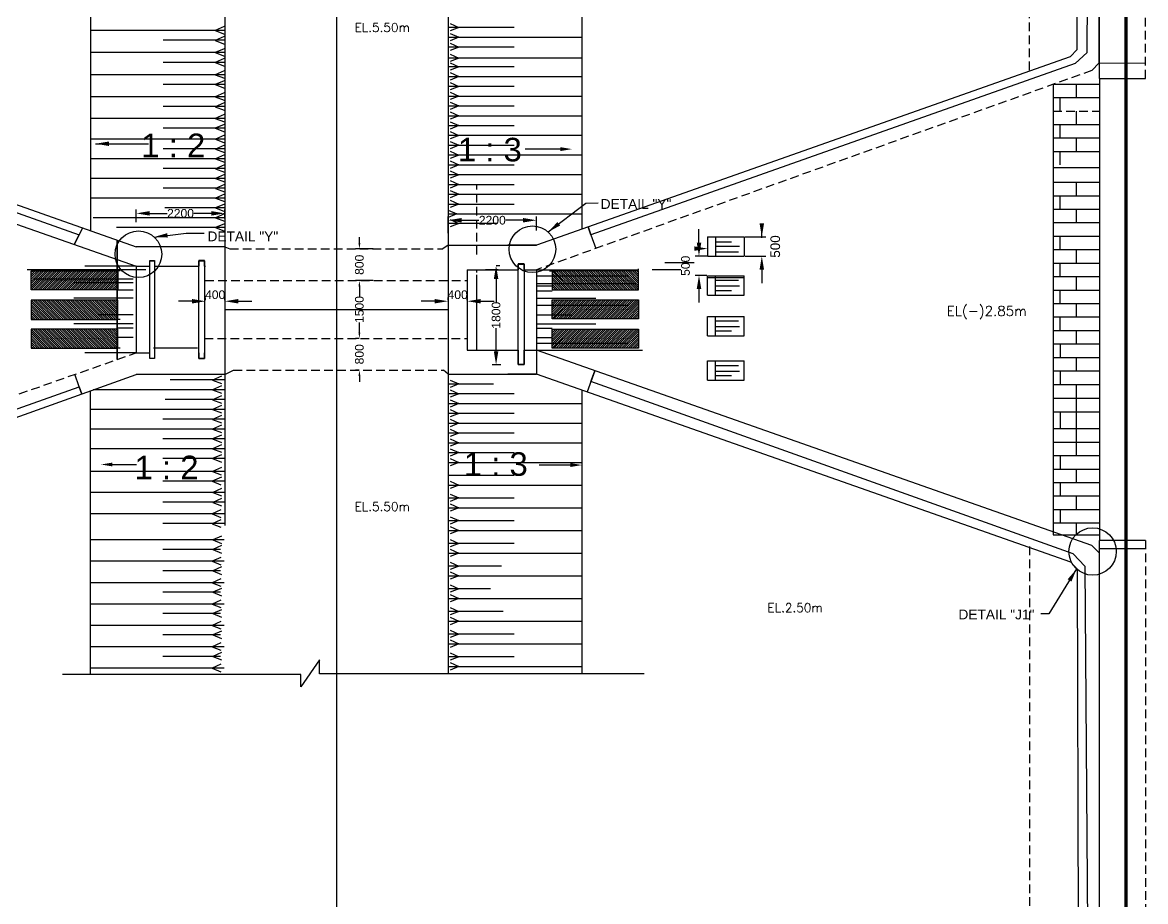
# Model space of a CAD drawing. Header units: inches. Extents: x 165 to 61882, y 14 to 53559.
# Drawn here: x 28725 to 57901, y 18211 to 41045 of the extents above; entities that cross this region are included whole.
import ezdxf

# ---------------------------------------------------------------- set-up
doc = ezdxf.new("R2010")
doc.units = ezdxf.units.IN
doc.header["$MEASUREMENT"] = 0
doc.linetypes.add('DASHED', pattern=[0.75, 0.5, -0.25])
doc.linetypes.add('DASHED2', pattern=[9.525, 6.35, -3.175])
for name, color, linetype in [('LINE', 7, 'Continuous'), ('SLOPEEARTH', 3, 'Continuous'), ('TEXT', 10, 'Continuous')]:
    doc.layers.add(name, color=color, linetype=linetype)
doc.styles.add('BIG', font='ROMANT.SHX')
doc.styles.get("Standard").update_dxf_attribs({"font": 'arial.ttf'})
doc.dimstyles.new('3', dxfattribs={"dimtxt": 225, "dimasz": 350, "dimexe": 100, "dimexo": 25, "dimgap": 9, "dimtad": 0, "dimdec": 0, "dimzin": 0, "dimdsep": 46, "dimtxsty": 'Standard', "dimcen": 0, "dimclrd": 5, "dimclre": 6, "dimclrt": 256, "dimadec": 0, "dimazin": 0, "dimtfac": 1, "dimtdec": 0, "dimtofl": 0, "dimtmove": 2, "dimatfit": 3, "dimfxl": 1, "dimtolj": 1, "dimtzin": 0, "dimarcsym": 0})

# ---------------------------------------------------------------- blocks, each defined once
blk = doc.blocks.new('*D53')
at = {"layer": 'DEFPOINTS', "color": 0, "linetype": 'ByBlock', "transparency": 16777216}
for p in [(31681, 36086), (33981, 35932), (31681, 35837)]:
    blk.add_point(p, dxfattribs=at)
at = {"layer": 'LINE', "color": 6, "linetype": 'ByBlock', "lineweight": -2, "transparency": 16777216}
for p, q in [((31681, 35862), (31681, 36186)), ((33981, 35957), (33981, 36186))]:
    blk.add_line(p, q, dxfattribs=at)
at = {"layer": 'LINE', "color": 5, "linetype": 'ByBlock', "lineweight": -2, "transparency": 16777216}
for p, q in [((32031, 36086), (32485, 36086)), ((33631, 36086), (33178, 36086))]:
    blk.add_line(p, q, dxfattribs=at)
at = {"layer": 'LINE', "color": 5, "linetype": 'ByBlock', "transparency": 16777216}
for points in [[(32031, 36145), (32031, 36028), (31681, 36086)], [(33631, 36145), (33631, 36028), (33981, 36086)]]:
    blk.add_solid(points, dxfattribs=at)
at = {"layer": 'LINE', "linetype": 'ByBlock', "lineweight": -2, "transparency": 16777216, "insert": (32831, 36086), "char_height": 225, "attachment_point": 5}
blk.add_mtext('\\A1;2200', dxfattribs=at)
blk = doc.blocks.new('*D54')
at = {"layer": 'DEFPOINTS', "color": 0, "linetype": 'ByBlock', "transparency": 16777216}
for p in [(42081, 35908), (42081, 35620), (39781, 35543)]:
    blk.add_point(p, dxfattribs=at)
at = {"layer": 'LINE', "color": 6, "linetype": 'ByBlock', "lineweight": -2, "transparency": 16777216}
for p, q in [((39781, 35568), (39781, 36008)), ((42081, 35645), (42081, 36008))]:
    blk.add_line(p, q, dxfattribs=at)
at = {"layer": 'LINE', "color": 5, "linetype": 'ByBlock', "lineweight": -2, "transparency": 16777216}
for p, q in [((40131, 35908), (40585, 35908)), ((41731, 35908), (41278, 35908))]:
    blk.add_line(p, q, dxfattribs=at)
at = {"layer": 'LINE', "color": 5, "linetype": 'ByBlock', "transparency": 16777216}
for points in [[(40131, 35966), (40131, 35850), (39781, 35908)], [(41731, 35966), (41731, 35850), (42081, 35908)]]:
    blk.add_solid(points, dxfattribs=at)
at = {"layer": 'LINE', "linetype": 'ByBlock', "lineweight": -2, "transparency": 16777216, "insert": (40931, 35908), "char_height": 225, "attachment_point": 5}
blk.add_mtext('\\A1;2200', dxfattribs=at)
blk = doc.blocks.new('*D55')
at = {"layer": 'DEFPOINTS', "color": 0, "linetype": 'ByBlock', "transparency": 16777216}
for p in [(41008, 34733), (41029, 32150), (41181, 32150)]:
    blk.add_point(p, dxfattribs=at)
at = {"layer": 'LINE', "color": 6, "linetype": 'ByBlock', "lineweight": -2, "transparency": 16777216}
for p, q in [((41033, 34733), (41129, 34733)), ((41156, 32150), (40929, 32150))]:
    blk.add_line(p, q, dxfattribs=at)
at = {"layer": 'LINE', "color": 5, "linetype": 'ByBlock', "lineweight": -2, "transparency": 16777216}
for p, q in [((41029, 34383), (41029, 33775)), ((41029, 32500), (41029, 33107))]:
    blk.add_line(p, q, dxfattribs=at)
at = {"layer": 'LINE', "color": 5, "linetype": 'ByBlock', "transparency": 16777216}
for points in [[(40971, 34383), (41087, 34383), (41029, 34733)], [(40971, 32500), (41087, 32500), (41029, 32150)]]:
    blk.add_solid(points, dxfattribs=at)
at = {"layer": 'LINE', "linetype": 'ByBlock', "lineweight": -2, "transparency": 16777216, "insert": (41029, 33441), "char_height": 225, "attachment_point": 5, "rotation": 90}
blk.add_mtext('\\A1;1800', dxfattribs=at)
blk = doc.blocks.new('*D56')
at = {"layer": 'DEFPOINTS', "color": 0, "linetype": 'ByBlock', "transparency": 16777216}
for p in [(33481, 33804), (33981, 33804), (33981, 33804)]:
    blk.add_point(p, dxfattribs=at)
at = {"layer": 'LINE', "color": 6, "linetype": 'ByBlock', "lineweight": -2, "transparency": 16777216}
for p, q in [((33481, 33829), (33481, 33904)), ((33981, 33829), (33981, 33904))]:
    blk.add_line(p, q, dxfattribs=at)
at = {"layer": 'LINE', "color": 5, "linetype": 'ByBlock', "lineweight": -2, "transparency": 16777216}
for p, q in [((33131, 33804), (32781, 33804)), ((34331, 33804), (34681, 33804))]:
    blk.add_line(p, q, dxfattribs=at)
at = {"layer": 'LINE', "color": 5, "linetype": 'ByBlock', "transparency": 16777216}
for points in [[(33131, 33862), (33131, 33746), (33481, 33804)], [(34331, 33862), (34331, 33746), (33981, 33804)]]:
    blk.add_solid(points, dxfattribs=at)
at = {"layer": 'LINE', "linetype": 'ByBlock', "lineweight": -2, "transparency": 16777216, "insert": (33731, 33972), "char_height": 225, "attachment_point": 5}
blk.add_mtext('\\A1;400', dxfattribs=at)
blk = doc.blocks.new('*D57')
at = {"layer": 'DEFPOINTS', "color": 0, "linetype": 'ByBlock', "transparency": 16777216}
for p in [(39781, 33804), (40281, 33804), (40281, 33804)]:
    blk.add_point(p, dxfattribs=at)
at = {"layer": 'LINE', "color": 6, "linetype": 'ByBlock', "lineweight": -2, "transparency": 16777216}
for p, q in [((39781, 33829), (39781, 33904)), ((40281, 33829), (40281, 33904))]:
    blk.add_line(p, q, dxfattribs=at)
at = {"layer": 'LINE', "color": 5, "linetype": 'ByBlock', "lineweight": -2, "transparency": 16777216}
for p, q in [((39431, 33804), (39081, 33804)), ((40631, 33804), (40981, 33804))]:
    blk.add_line(p, q, dxfattribs=at)
at = {"layer": 'LINE', "color": 5, "linetype": 'ByBlock', "transparency": 16777216}
for points in [[(39431, 33862), (39431, 33746), (39781, 33804)], [(40631, 33862), (40631, 33746), (40281, 33804)]]:
    blk.add_solid(points, dxfattribs=at)
at = {"layer": 'LINE', "linetype": 'ByBlock', "lineweight": -2, "transparency": 16777216, "insert": (40031, 33972), "char_height": 225, "attachment_point": 5}
blk.add_mtext('\\A1;400', dxfattribs=at)
blk = doc.blocks.new('*D32')
at = {"layer": 'DEFPOINTS', "color": 0, "linetype": 'ByBlock', "transparency": 16777216}
for p in [(37478, 32839), (37496, 32839), (37496, 32014)]:
    blk.add_point(p, dxfattribs=at)
at = {"layer": 'LINE', "color": 5, "linetype": 'ByBlock', "lineweight": -2, "transparency": 16777216}
for p, q in [((37478, 32989), (37478, 33139)), ((37478, 31864), (37478, 31714))]:
    blk.add_line(p, q, dxfattribs=at)
at = {"layer": 'LINE', "color": 6, "linetype": 'ByBlock', "lineweight": -2, "transparency": 16777216}
for p, q in [((37471, 32839), (37378, 32839)), ((37471, 32014), (37378, 32014))]:
    blk.add_line(p, q, dxfattribs=at)
at = {"layer": 'LINE', "color": 5, "linetype": 'ByBlock', "transparency": 16777216}
for points in [[(37453, 32989), (37503, 32989), (37478, 32839)], [(37453, 31864), (37503, 31864), (37478, 32014)]]:
    blk.add_solid(points, dxfattribs=at)
at = {"layer": 'LINE', "linetype": 'ByBlock', "lineweight": -2, "transparency": 16777216, "insert": (37478, 32426), "char_height": 225, "attachment_point": 5, "rotation": 90}
blk.add_mtext('\\A1;800', dxfattribs=at)
blk = doc.blocks.new('*D33')
at = {"layer": 'DEFPOINTS', "color": 0, "linetype": 'ByBlock', "transparency": 16777216}
for p in [(37478, 34339), (37851, 34339), (37496, 32839)]:
    blk.add_point(p, dxfattribs=at)
at = {"layer": 'LINE', "color": 6, "linetype": 'ByBlock', "lineweight": -2, "transparency": 16777216}
for p, q in [((37826, 34339), (37378, 34339)), ((37471, 32839), (37378, 32839))]:
    blk.add_line(p, q, dxfattribs=at)
at = {"layer": 'LINE', "color": 5, "linetype": 'ByBlock', "lineweight": -2, "transparency": 16777216}
for p, q in [((37478, 34189), (37478, 33923)), ((37478, 32989), (37478, 33255))]:
    blk.add_line(p, q, dxfattribs=at)
at = {"layer": 'LINE', "color": 5, "linetype": 'ByBlock', "transparency": 16777216}
for points in [[(37453, 34189), (37503, 34189), (37478, 34339)], [(37453, 32989), (37503, 32989), (37478, 32839)]]:
    blk.add_solid(points, dxfattribs=at)
at = {"layer": 'LINE', "linetype": 'ByBlock', "lineweight": -2, "transparency": 16777216, "insert": (37478, 33589), "char_height": 225, "attachment_point": 5, "rotation": 90}
blk.add_mtext('\\A1;1500', dxfattribs=at)
blk = doc.blocks.new('*D34')
at = {"layer": 'DEFPOINTS', "color": 0, "linetype": 'ByBlock', "transparency": 16777216}
for p in [(37478, 35164), (37863, 35164), (37863, 34339)]:
    blk.add_point(p, dxfattribs=at)
at = {"layer": 'LINE', "color": 5, "linetype": 'ByBlock', "lineweight": -2, "transparency": 16777216}
for p, q in [((37478, 35314), (37478, 35464)), ((37478, 34189), (37478, 34039))]:
    blk.add_line(p, q, dxfattribs=at)
at = {"layer": 'LINE', "color": 6, "linetype": 'ByBlock', "lineweight": -2, "transparency": 16777216}
for p, q in [((37838, 35164), (37378, 35164)), ((37838, 34339), (37378, 34339))]:
    blk.add_line(p, q, dxfattribs=at)
at = {"layer": 'LINE', "color": 5, "linetype": 'ByBlock', "transparency": 16777216}
for points in [[(37453, 35314), (37503, 35314), (37478, 35164)], [(37453, 34189), (37503, 34189), (37478, 34339)]]:
    blk.add_solid(points, dxfattribs=at)
at = {"layer": 'LINE', "linetype": 'ByBlock', "lineweight": -2, "transparency": 16777216, "insert": (37478, 34751), "char_height": 225, "attachment_point": 5, "rotation": 90}
blk.add_mtext('\\A1;800', dxfattribs=at)
blk = doc.blocks.new('*D31')
at = {"layer": 'DEFPOINTS', "color": 0, "linetype": 'ByBlock', "transparency": 16777216}
for p in [(46525, 34975), (46300, 34475), (46525, 34475)]:
    blk.add_point(p, dxfattribs=at)
at = {"layer": 'LINE', "color": 5, "linetype": 'ByBlock', "lineweight": -2, "transparency": 16777216}
for p, q in [((46300, 35325), (46300, 35675)), ((46300, 34125), (46300, 33775))]:
    blk.add_line(p, q, dxfattribs=at)
at = {"layer": 'LINE', "color": 6, "linetype": 'ByBlock', "lineweight": -2, "transparency": 16777216}
for p, q in [((46500, 34975), (46200, 34975)), ((46500, 34475), (46200, 34475))]:
    blk.add_line(p, q, dxfattribs=at)
at = {"layer": 'LINE', "color": 5, "linetype": 'ByBlock', "transparency": 16777216}
for points in [[(46242, 35325), (46359, 35325), (46300, 34975)], [(46242, 34125), (46359, 34125), (46300, 34475)]]:
    blk.add_solid(points, dxfattribs=at)
at = {"layer": 'LINE', "linetype": 'ByBlock', "lineweight": -2, "transparency": 16777216, "insert": (45950, 34725), "char_height": 225, "attachment_point": 5, "rotation": 90}
blk.add_mtext('\\A1;500', dxfattribs=at)

msp = doc.modelspace()

# ---------------------------------------------------------------- hatches: boundary and pattern name
at = {"layer": 'LINE', "lineweight": 5}
h = msp.add_hatch(dxfattribs=at)
h.set_pattern_fill('ANSI31', color=0, scale=320, angle=180, style=0)
h.set_pattern_definition([(45, (147395.184, 80245.955), (-28.284271, 28.284271), [])])
h.paths.add_polyline_path([(28949.1, 34097), (28949.1, 34597), (31199.1, 34597), (31199.1, 34097)])
h = msp.add_hatch(dxfattribs=at)
h.set_pattern_fill('ANSI31', color=0, scale=320, angle=180, style=0)
h.set_pattern_definition([(135, (-73713.61, 80245.955), (28.284271, 28.284271), [])])
h.paths.add_polyline_path([(42482.5, 34097), (42482.5, 34597), (44732.5, 34597), (44732.5, 34097)])
h = msp.add_hatch(dxfattribs=at)
h.set_pattern_fill('ANSI31', color=0, scale=320, angle=180, style=0)
h.set_pattern_definition([(315, (147395.184, -12318.78), (-28.284271, -28.284271), [])])
h.paths.add_polyline_path([(28949.1, 33830.2), (28949.1, 33330.2), (31199.1, 33330.2), (31199.1, 33830.2)])
h = msp.add_hatch(dxfattribs=at)
h.set_pattern_fill('ANSI31', color=0, scale=320, angle=180, style=0)
h.set_pattern_definition([(225, (-73713.61, -12305.048), (28.284271, -28.284271), [])])
h.paths.add_polyline_path([(42482.5, 33844), (42482.5, 33344), (44732.5, 33344), (44732.5, 33844)])
h = msp.add_hatch(dxfattribs=at)
h.set_pattern_fill('ANSI31', color=0, scale=320, angle=180, style=0)
h.set_pattern_definition([(315, (147395.184, -13068.12), (-28.284271, -28.284271), [])])
h.paths.add_polyline_path([(28949.1, 33080.9), (28949.1, 32580.9), (31199.1, 32580.9), (31199.1, 33080.9)])
h = msp.add_hatch(dxfattribs=at)
h.set_pattern_fill('ANSI31', color=0, scale=320, angle=180, style=0)
h.set_pattern_definition([(225, (-73713.61, -13068.12), (28.284271, -28.284271), [])])
h.paths.add_polyline_path([(42482.5, 33080.9), (42482.5, 32580.9), (44732.5, 32580.9), (44732.5, 33080.9)])

# ---------------------------------------------------------------- linework, layer by layer
for p, q in [((36881.1, 53559.5), (36881.1, 13.8)), ((33981.1, 34338.9), (33981.1, 32838.9)), ((39781.1, 34338.9), (39781.1, 32838.9)), ((33981.1, 33588.9), (39781.1, 33588.9))]:
    msp.add_line(p, q)
at = {"layer": 'LINE', "color": 0, "linetype": 'DASHED', "ltscale": 450}
for p, q in [((54883.3, 39809.6), (54883.3, 49775.4)), ((57900.8, 39588.9), (57900.8, 49775.4)), ((56507.6, 39797.6), (42081.2, 34622.3)), ((55500.8, 38745.3), (56700.8, 38745.3)), ((40531.1, 35021.9), (40531.1, 36821.9)), ((34110, 35163.9), (39641.8, 35163.9)), ((39781.1, 35263.9), (39641.8, 35163.9)), ((40531.1, 32528.9), (40531.1, 34613.9)), ((40531.1, 32663.9), (40531.1, 34488.9)), ((33468.6, 34338.9), (40281.1, 34338.9)), ((33456.1, 32838.9), (40281.1, 32838.9)), ((17175, 27380.4), (31681.1, 32463.9)), ((34204, 32013.9), (39659.6, 32013.9)), ((39781.1, 31913.9), (39659.6, 32013.9)), ((54883.3, 27432.8), (54883.3, 17574.8)), ((57900.8, 27588.9), (57900.8, 18559.8)), ((57900.8, 27588.9), (57900.8, 17574.8))]:
    msp.add_line(p, q, dxfattribs=at)
at = {"layer": 'LINE', "color": 0, "linetype": 'ByBlock', "ltscale": 450}
for p, q in [((56128.1, 40340.5), (56095.3, 49775.4)), ((56388.2, 40262.2), (56392.1, 49775.4)), ((17666, 40175.6), (31681.1, 35216.9)), ((55946.9, 40149.9), (42081.2, 35264.3)), ((56069.7, 39979.4), (43492.9, 35528.4)), ((17173.9, 39797.6), (31681.1, 34713.9)), ((30200.9, 35528.4), (30295.1, 35707.3)), ((43492.9, 35528.4), (43419.8, 35735.9)), ((43419.8, 35735.9), (43493.2, 35528.5)), ((30200.9, 35528.4), (30068, 35279.2)), ((30068, 35279.2), (30200.9, 35528.4)), ((43493.2, 35528.5), (43620.2, 35174.4)), ((56506.6, 27459.5), (42081.1, 32528.9)), ((17756.1, 26920.9), (31681.1, 31896.9)), ((30201.1, 31584.5), (30088.5, 31905.8)), ((55959, 27024.9), (42081.1, 31913.9)), ((43591.6, 31998.1), (43398.5, 31449.8)), ((43493, 31717.6), (43591.6, 31998.1)), ((17675.3, 27108.5), (30201.1, 31584.5)), ((30201.1, 31584.5), (30269.7, 31392.6)), ((30269.7, 31392.6), (30201.1, 31584.5)), ((56019.2, 27242.7), (43493, 31717.6)), ((56125.4, 26850.9), (56153.3, 17574.8)), ((56323.9, 26924), (56392.1, 17574.8))]:
    msp.add_line(p, q, dxfattribs=at)
at = {"layer": 'LINE', "color": 0}
for p, q in [((56698, 39997.9), (56701.1, 49775.4)), ((56700.8, 39780.4), (56697.9, 39780.2)), ((56700.8, 39780.4), (56697.9, 39780.1)), ((56697.9, 39780.1), (56697.9, 39780.2)), ((31181.1, 32288.7), (31181.1, 35393.8)), ((31181.1, 34713.9), (30741.4, 34713.9)), ((56700.8, 17653.8), (56700.8, 27256.3))]:
    msp.add_line(p, q, dxfattribs=at)
at = {"layer": 'LINE', "color": 0, "linetype": 'ByBlock', "lineweight": -2}
for p, q in [((56700.8, 39588.9), (56700.8, 49775.4)), ((56128.1, 40340.5), (55946.9, 40149.9)), ((56388.2, 40262.2), (56069.7, 39979.4)), ((56698, 39997.9), (56507.6, 39797.6)), ((57900.8, 39990.6), (56700.8, 39975.8)), ((55500.8, 39445.3), (55500.8, 27732.6)), ((55500.8, 39445.3), (56700.8, 39445.3)), ((56100.8, 39445.3), (56100.8, 39095.3)), ((56700.8, 39588.9), (57900.8, 39588.9)), ((56700.8, 39588.9), (56700.8, 27588.9)), ((55500.8, 39095.3), (56700.8, 39095.3)), ((55677.4, 39095.3), (55677.4, 38745.3)), ((56100.8, 38745.3), (56100.8, 38395.3)), ((55500.8, 38395.3), (56700.8, 38395.3)), ((55677.4, 38395.3), (55677.4, 38045.3)), ((55500.8, 38045.3), (56700.8, 38045.3)), ((56100.8, 38045.3), (56100.8, 37695.3)), ((55500.8, 37695.3), (56700.8, 37695.3)), ((55677.4, 37695.3), (55677.4, 37345.3)), ((39781.1, 37563.9), (39781.1, 29713.9)), ((55500.8, 37281.3), (56700.8, 37281.3)), ((55500.8, 36895.3), (56700.8, 36895.3)), ((56100.8, 36895.3), (56100.8, 36545.3)), ((55500.8, 36545.3), (56700.8, 36545.3)), ((55677.4, 36545.3), (55677.4, 36195.3)), ((55500.8, 36195.3), (56700.8, 36195.3)), ((56100.8, 36195.3), (56100.8, 35845.3)), ((47932.6, 35454.9), (47932.6, 35804.9)), ((55500.8, 35845.3), (56700.8, 35845.3)), ((31181.1, 35393.8), (31181.1, 32288.7)), ((46524.9, 35476.8), (46524.9, 34974.8)), ((46524.9, 35476.8), (47474.9, 35476.8)), ((46524.9, 35476.8), (47474.9, 35476.8)), ((46724.9, 35476.8), (46724.9, 34974.8)), ((46724.9, 35349.8), (47143.9, 35349.8)), ((47474.9, 35476.8), (47474.9, 34974.8)), ((47499.9, 35476.8), (48032.6, 35476.8)), ((55500.8, 35495.3), (56700.8, 35495.3)), ((55677.4, 35495.3), (55677.4, 35145.3)), ((33981.1, 35216.9), (31681.1, 35216.9)), ((33981.1, 35216.9), (34110, 35163.9)), ((39781.1, 35263.9), (42081.2, 35264.3)), ((42081.2, 35264.3), (41331.1, 35263.9)), ((46724.9, 35236.1), (47353, 35236.1)), ((46724.9, 35088.3), (47328.6, 35088.3)), ((55500.8, 35145.3), (56700.8, 35145.3)), ((56100.8, 35145.3), (56100.8, 34795.3)), ((32031.1, 34713.9), (32031.1, 34863.9)), ((32031.1, 34863.9), (32156.1, 34863.9)), ((32156.1, 34863.9), (32156.1, 34713.9)), ((33456.1, 34863.9), (33306.1, 34863.9)), ((33306.1, 34863.9), (33306.1, 34713.9)), ((33456.1, 34713.9), (33456.1, 34863.9)), ((41756.1, 34771.9), (41606.1, 34771.9)), ((41606.1, 34771.9), (41606.1, 34621.9)), ((41756.1, 34621.9), (41756.1, 34771.9)), ((46174.9, 34798.9), (45416.2, 34798.9)), ((46524.9, 34974.8), (47474.9, 34974.8)), ((47499.9, 34974.8), (48032.6, 34974.8)), ((55500.8, 34795.3), (56700.8, 34795.3)), ((55677.4, 34795.3), (55677.4, 34445.3)), ((31925.5, 34621.9), (28850.5, 34621.9)), ((28949.1, 34097), (28949.1, 34597)), ((31681.1, 34713.9), (30346.2, 34713.9)), ((31263.4, 34597), (31044.3, 34597)), ((31263.4, 34597), (31044.3, 34597)), ((31681.1, 34713.9), (32031.1, 34713.9)), ((31681.1, 34713.9), (31681.1, 32463.9)), ((31681.1, 34713.9), (32031.1, 34713.9)), ((32156.1, 34713.9), (33306.1, 34713.9)), ((33456.1, 34713.9), (33481.1, 34713.9)), ((40281.1, 34621.9), (40281.1, 32528.9)), ((40281.1, 34621.9), (41606.1, 34621.9)), ((41081.1, 34621.9), (40756.1, 34621.9)), ((41756.1, 34621.9), (44732.5, 34621.9)), ((42081.2, 34622.3), (42081.1, 31913.9)), ((42081.1, 34464.4), (44461.6, 34464.4)), ((42418.2, 34597), (42637.3, 34597)), ((42418.2, 34597), (42637.3, 34597)), ((44732.5, 34621.9), (44732.5, 34648.9)), ((44732.5, 34138.9), (44732.5, 34602.9)), ((44732.5, 34097), (44732.5, 34597)), ((45082.5, 34630.9), (45830.9, 34630.9)), ((46524.9, 33959.7), (46524.9, 34461.7)), ((46524.9, 34461.7), (47474.9, 34461.7)), ((46724.9, 33959.7), (46724.9, 34461.7)), ((47474.9, 33959.7), (47474.9, 34461.7)), ((47932.6, 34624.8), (47932.6, 34274.8)), ((55500.8, 34445.3), (56700.8, 34445.3)), ((56100.8, 34445.3), (56100.8, 34095.3)), ((31600.5, 34380.2), (29005.3, 34380.2)), ((31600.5, 34285.2), (30062, 34285.2)), ((42081.1, 34263.6), (44676.3, 34263.6)), ((42081.1, 34200.3), (42482.5, 34200.3)), ((46524.9, 34416.3), (47474.9, 34416.3)), ((46724.9, 34348.3), (47328.6, 34348.3)), ((46724.9, 34200.5), (47353, 34200.5)), ((31600.5, 33885.2), (30062, 33885.2)), ((31600.5, 34090.6), (31199.1, 34090.6)), ((42081.1, 34075.7), (42482.5, 34075.7)), ((42081.1, 33885.2), (43619.6, 33885.2)), ((46524.9, 33959.7), (47474.9, 33959.7)), ((46524.9, 33959.7), (47474.9, 33959.7)), ((46724.9, 34086.7), (47143.9, 34086.7)), ((55500.8, 34095.3), (56700.8, 34095.3)), ((55677.4, 34095.3), (55677.4, 33745.3)), ((28949.1, 33830.2), (28949.1, 33330.2)), ((42081.1, 33698.9), (44461.6, 33698.9)), ((44732.5, 33844), (44732.5, 33344)), ((44732.5, 33802), (44732.5, 33344)), ((55500.8, 33745.3), (56700.8, 33745.3)), ((56100.8, 33745.3), (56100.8, 33395.3)), ((31600.5, 33450.9), (30685, 33450.9)), ((31263.4, 33330.2), (31044.3, 33330.2)), ((31263.4, 33330.2), (31044.3, 33330.2)), ((42081.1, 33450.9), (42996.6, 33450.9)), ((46524.9, 32907.8), (46524.9, 33409.8)), ((46524.9, 33409.8), (47474.9, 33409.8)), ((46724.9, 32907.8), (46724.9, 33409.8)), ((46724.9, 33296.3), (47328.6, 33296.3)), ((47474.9, 32907.8), (47474.9, 33409.8)), ((55500.8, 33395.3), (56700.8, 33395.3)), ((55677.4, 33395.3), (55677.4, 33045.3)), ((28949.1, 33080.9), (28949.1, 32580.9)), ((31600.5, 33220.2), (30062, 33220.2)), ((31600.5, 33102.2), (31199.1, 33102.2)), ((42081.1, 33220.2), (43619.6, 33220.2)), ((42081.1, 33102.2), (42482.5, 33102.2)), ((44732.5, 33080.9), (44732.5, 32580.9)), ((44732.5, 33038.9), (44732.5, 32580.9)), ((46724.9, 33148.5), (47353, 33148.5)), ((46724.9, 33034.8), (47143.9, 33034.8)), ((55500.8, 33045.3), (56700.8, 33045.3)), ((56100.8, 33045.3), (56100.8, 32695.3)), ((31600.5, 32858.5), (31199.1, 32858.5)), ((42081.1, 32858.5), (42482.5, 32858.5)), ((42081.1, 32713.4), (44461.6, 32713.4)), ((46524.9, 32907.8), (47474.9, 32907.8)), ((46524.9, 32907.8), (47474.9, 32907.8)), ((55500.8, 32695.3), (56700.8, 32695.3)), ((55685.1, 32695.3), (55685.1, 32345.3)), ((31681.1, 32463.9), (30346.2, 32463.9)), ((31263.4, 32580.9), (31044.3, 32580.9)), ((31263.4, 32580.9), (31044.3, 32580.9)), ((31681.1, 32463.9), (32031.1, 32463.9)), ((32031.1, 32313.9), (32031.1, 32463.9)), ((32126.3, 32594.2), (33276.3, 32594.2)), ((32156.1, 32463.9), (32156.1, 32313.9)), ((33306.1, 32463.9), (33306.1, 32313.9)), ((33456.1, 32313.9), (33456.1, 32463.9)), ((40281.1, 32528.9), (41606.1, 32528.9)), ((41606.1, 32528.9), (41606.1, 32163.9)), ((41756.1, 32528.9), (44831.1, 32528.9)), ((41756.1, 32163.9), (41756.1, 32528.9)), ((32156.1, 32313.9), (32031.1, 32313.9)), ((33306.1, 32313.9), (33456.1, 32313.9)), ((41606.1, 32163.9), (41756.1, 32163.9)), ((46524.9, 31749.8), (46524.9, 32251.8)), ((46524.9, 32251.8), (47474.9, 32251.8)), ((46724.9, 31749.8), (46724.9, 32251.8)), ((46724.9, 32138.3), (47328.6, 32138.3)), ((47474.9, 31749.8), (47474.9, 32251.8)), ((55500.8, 32345.3), (56700.8, 32345.3)), ((56100.8, 32345.3), (56100.8, 31995.3)), ((33981.1, 31896.9), (31681.1, 31896.9)), ((33981.1, 31896.9), (34204, 32013.9)), ((39781.1, 31913.9), (42081.1, 31913.9)), ((42081.1, 31913.9), (41331.1, 31913.9)), ((46724.9, 31990.5), (47353, 31990.5)), ((46724.9, 31876.8), (47143.9, 31876.8)), ((55500.8, 31995.3), (56700.8, 31995.3)), ((55685.1, 31995.3), (55685.1, 31645.3)), ((46524.9, 31749.8), (47474.9, 31749.8)), ((46524.9, 31749.8), (47474.9, 31749.8)), ((55500.8, 31645.3), (56700.8, 31645.3)), ((56100.8, 31645.3), (56100.8, 29795.3)), ((55500.8, 31282.3), (56700.8, 31282.3)), ((56100.8, 31282.3), (56100.8, 30932.3)), ((55500.8, 30932.3), (56700.8, 30932.3)), ((55685.1, 30932.3), (55685.1, 30495.3)), ((55500.8, 30495.3), (56700.8, 30495.3)), ((56100.8, 30495.3), (56100.8, 30145.3)), ((55500.8, 30145.3), (56700.8, 30145.3)), ((55500.8, 29795.3), (56700.8, 29795.3)), ((55685.1, 29795.3), (55685.1, 29445.3)), ((55500.8, 29445.3), (56700.8, 29445.3)), ((56100.8, 29445.3), (56100.8, 29095.3)), ((55500.8, 29095.3), (56700.8, 29095.3)), ((55685.1, 29095.3), (55685.1, 28745.3)), ((55500.8, 28745.3), (56700.8, 28745.3)), ((56100.8, 28745.3), (56100.8, 28395.3)), ((55500.8, 28395.3), (56700.8, 28395.3)), ((55685.1, 28395.3), (55685.1, 28045.3)), ((55500.8, 28045.3), (56700.8, 28045.3)), ((56100.8, 28045.3), (56100.8, 27732.6)), ((55500.8, 27732.6), (56700.8, 27732.6)), ((56700.8, 27256.3), (56506.6, 27459.5)), ((56700.8, 17574.8), (56700.8, 27588.9)), ((57900.8, 27588.9), (56700.8, 27588.9)), ((56323.9, 26924), (56019.2, 27242.7)), ((57900.8, 27374.6), (56700.8, 27374.6)), ((56153.3, 26821.7), (55959, 27024.9))]:
    msp.add_line(p, q, dxfattribs=at)
at = {"layer": 'LINE'}
for p, q in [((39781.1, 46403), (39781.1, 33672.7)), ((43267.6, 35682.3), (43267.6, 46403)), ((30494.1, 46288), (30494.1, 35636.9)), ((33981.1, 46288), (33981.1, 27976.6)), ((42701.7, 37755.2), (41781.4, 37755.2)), ((39781.1, 32211.4), (39781.1, 24121.9)), ((30487.9, 31470.5), (30487.9, 29272.2)), ((43267.6, 24121.9), (43267.6, 31495.9)), ((31062, 29563.2), (31691.1, 29563.2)), ((43070.8, 29548.9), (42150.5, 29548.9)), ((30487.9, 29272.2), (30487.9, 24106.9)), ((39781.1, 29285), (41495.2, 29285))]:
    msp.add_line(p, q, dxfattribs=at)
at = {"layer": 'LINE', "color": 3}
for p, q in [((39781.1, 40918.9), (41495.2, 40918.9)), ((33970.4, 40837.6), (30494.1, 40837.6)), ((33970.4, 40582.6), (32381.9, 40582.6)), ((39781.1, 40663.9), (43267.6, 40663.9)), ((33970.4, 40263), (30494.1, 40263)), ((39781.1, 40408.9), (41495.2, 40408.9)), ((33970.4, 40008), (32381.9, 40008)), ((39781.1, 40124.1), (43267.6, 40124.1)), ((33970.4, 39688.4), (30494.1, 39688.4)), ((39781.1, 39898.9), (41495.2, 39898.9)), ((33970.4, 39433.4), (32381.9, 39433.4)), ((39781.1, 39643.9), (42649.3, 39643.9)), ((39781.1, 39388.9), (41495.2, 39388.9)), ((42649.3, 39643.9), (43267.6, 39643.9)), ((33970.4, 39113.8), (30494.1, 39113.8)), ((39781.1, 39133.9), (42687.5, 39133.9)), ((42687.5, 39133.9), (43267.6, 39133.9)), ((33970.4, 38858.8), (32381.9, 38858.8)), ((39781.1, 38878.9), (41495.2, 38878.9)), ((33970.4, 38554.5), (30494.1, 38554.5)), ((39781.1, 38623.9), (43267.6, 38623.9)), ((33970.4, 38299.5), (32381.9, 38299.5)), ((39781.1, 38368.9), (41495.2, 38368.9)), ((33970.4, 38013.9), (30494.1, 38013.9)), ((39781.1, 38113.9), (43267.6, 38113.9)), ((33970.4, 37758.9), (32381.9, 37758.9)), ((39781.1, 37858.9), (41495.2, 37858.9)), ((33970.4, 37503.9), (30494.1, 37503.9)), ((39781.1, 37603.9), (43267.6, 37603.9)), ((39781.1, 37348.9), (41495.2, 37348.9)), ((33970.4, 37248.9), (32381.9, 37248.9)), ((39781.1, 37093.9), (43267.6, 37093.9)), ((33970.4, 36993.9), (30494.1, 36993.9)), ((39781.1, 36838.9), (41495.2, 36838.9)), ((33970.4, 36483.9), (30494.1, 36483.9)), ((33970.4, 36738.9), (32381.9, 36738.9)), ((39781.1, 36583.9), (43267.6, 36583.9)), ((33970.4, 36228.9), (32423.7, 36228.9)), ((39781.1, 36328.9), (41495.2, 36328.9)), ((33970.4, 35973.9), (30564.1, 35973.9)), ((39781.1, 36073.9), (43267.6, 36073.9)), ((33970.4, 35718.9), (31167.6, 35718.9)), ((39781.1, 35830.2), (41067.5, 35830.2)), ((33963.5, 31758.9), (32564.8, 31758.9)), ((39781.1, 31658.9), (40957.5, 31658.9)), ((33963.5, 31503.9), (30564.3, 31503.9)), ((33963.5, 31248.9), (32429.6, 31248.9)), ((39781.1, 31403.9), (41495.2, 31403.9)), ((33963.5, 30993.9), (30487.9, 30993.9)), ((39781.1, 31148.9), (43267.6, 31148.9)), ((33963.5, 30738.9), (32375.6, 30738.9)), ((39781.1, 30893.9), (41495.2, 30893.9)), ((39781.1, 30638.9), (43267.6, 30638.9)), ((33963.5, 30483.9), (30487.9, 30483.9)), ((39781.1, 30383.9), (41495.2, 30383.9)), ((33963.5, 30228.9), (32375.6, 30228.9)), ((39781.1, 30128.9), (43267.6, 30128.9)), ((33963.5, 29973.9), (30487.9, 29973.9)), ((39781.1, 29873.9), (41495.2, 29873.9)), ((33963.5, 29718.9), (32375.6, 29718.9)), ((39781.1, 29618.9), (43267.6, 29618.9)), ((33963.5, 29385), (30487.9, 29385)), ((33963.5, 29130), (32375.6, 29130)), ((39781.1, 29030), (43267.6, 29030)), ((33963.5, 28837.1), (30487.9, 28837.1)), ((39781.1, 28696), (41495.2, 28696)), ((33963.5, 28582.1), (32375.6, 28582.1)), ((39781.1, 28441), (43267.6, 28441)), ((33963.5, 28282), (30487.9, 28282)), ((32444.8, 28027), (32375.6, 28027)), ((33963.5, 28027), (32375.6, 28027)), ((39781.1, 28107.1), (41495.2, 28107.1)), ((39781.1, 27852.1), (43267.6, 27852.1)), ((33963.5, 27603.1), (30487.9, 27603.1)), ((39781.1, 27518.1), (41495.2, 27518.1)), ((33865.5, 27355.3), (32375.6, 27355.3)), ((39781.1, 27263.1), (43267.6, 27263.1)), ((33963.5, 27048.1), (30487.9, 27048.1)), ((39781.1, 26929.2), (41170.5, 26929.2)), ((33865.5, 26800.2), (32375.6, 26800.2)), ((39781.1, 26674.2), (43267.6, 26674.2)), ((33963.5, 26493), (30487.9, 26493)), ((39781.1, 26340.3), (40880, 26340.3)), ((33865.5, 26245.1), (32375.6, 26245.1)), ((39781.1, 26085.3), (43267.6, 26085.3)), ((33963.5, 25937.9), (30487.9, 25937.9)), ((33865.5, 25690.1), (32375.6, 25690.1)), ((39781.1, 25751.3), (41210.1, 25751.3)), ((39781.1, 25496.3), (43267.6, 25496.3)), ((33963.5, 25382.8), (30487.9, 25382.8)), ((33865.5, 25135), (32375.6, 25135)), ((39781.1, 25162.4), (41495.2, 25162.4)), ((33963.5, 24827.8), (30487.9, 24827.8)), ((39781.1, 24907.4), (43267.6, 24907.4)), ((33865.5, 24579.9), (32375.6, 24579.9)), ((39781.1, 24573.4), (41495.2, 24573.4)), ((33963.5, 24272.7), (30487.9, 24272.7)), ((39781.1, 24318.4), (43267.6, 24318.4))]:
    msp.add_line(p, q, dxfattribs=at)
at = {"layer": 'LINE', "color": 0, "linetype": 'DASHED2', "ltscale": 1000}
msp.add_line((17623.7, 39978.4), (30200.9, 35528.4), dxfattribs=at)
at = {"layer": 'LINE', "color": 0, "lineweight": 5}
for p, q in [((30576.2, 34602.9), (28949.1, 34602.9)), ((30576.2, 34597), (28949.1, 34597)), ((43105.4, 34602.9), (44732.5, 34602.9)), ((43105.4, 34597), (44732.5, 34597)), ((30576.2, 33330.2), (28949.1, 33330.2)), ((43105.4, 33344), (44732.5, 33344)), ((30576.2, 32580.9), (28949.1, 32580.9)), ((43105.4, 32580.9), (44732.5, 32580.9))]:
    msp.add_line(p, q, dxfattribs=at)
at = {"layer": 'LINE', "color": 0, "linetype": 'DASHED', "ltscale": 450, "const_width": 85}
for points in [[(57390.6, 49775.4), (57390.6, 37772.2)], [(57390.6, 37772.2), (57390.6, 17574.8)]]:
    msp.add_lwpolyline(points, dxfattribs=at)
at = {"layer": 'LINE', "color": 0, "linetype": 'ByBlock', "lineweight": -2}
for points in [[(32031.1, 34852.8), (32156.1, 34852.8), (32156.1, 32313.9), (32031.1, 32313.9)], [(33306.1, 34852.8), (33456.1, 34852.8), (33456.1, 32313.9), (33306.1, 32313.9)], [(41606.1, 34763.9), (41756.1, 34763.9), (41756.1, 32163.9), (41606.1, 32163.9)]]:
    msp.add_lwpolyline(points, close=True, dxfattribs=at)
for points in [[(28949.1, 34597), (31199.1, 34597), (31199.1, 34097), (28949.1, 34097)], [(44732.5, 34597), (42482.5, 34597), (42482.5, 34097), (44732.5, 34097)], [(28949.1, 33330.2), (31199.1, 33330.2), (31199.1, 33830.2), (28949.1, 33830.2)], [(44732.5, 33344), (42482.5, 33344), (42482.5, 33844), (44732.5, 33844)], [(28949.1, 32580.9), (31199.1, 32580.9), (31199.1, 33080.9), (28949.1, 33080.9)], [(44732.5, 32580.9), (42482.5, 32580.9), (42482.5, 33080.9), (44732.5, 33080.9)]]:
    msp.add_lwpolyline(points, dxfattribs=at)
at = {"layer": 'LINE'}
msp.add_lwpolyline([(44872.4, 24121.9), (36442.8, 24121.9), (36442.8, 24487.9), (35955.8, 23790.9), (35955.8, 24106.9), (29766.2, 24106.9)], dxfattribs=at)
at = {"layer": 'LINE', "color": 0, "linetype": 'ByBlock', "lineweight": -2}
for centre in [(31738, 35024.6), (41972, 35155.6)]:
    msp.add_circle(centre, 605.9, dxfattribs=at)
at = {"layer": 'LINE'}
msp.add_circle((56525.5, 27303.5), 615.1, dxfattribs=at)
for points in [[(42701.7, 37804.8), (42701.7, 37705.6), (42999.2, 37755.2)], [(31062, 29513.6), (31062, 29612.8), (30764.5, 29563.2)], [(42961.2, 29598.5), (42961.2, 29499.3), (43258.7, 29548.9)]]:
    msp.add_solid(points, dxfattribs=at)
at = {"layer": 'LINE', "color": 0, "linetype": 'ByBlock', "lineweight": -2}
for points in [[(47990.9, 35826.8), (47874.2, 35826.8), (47932.6, 35476.8)], [(46174.9, 35229.2), (46174.9, 35112.5), (46524.9, 35170.8)], [(47990.9, 34624.8), (47874.2, 34624.8), (47932.6, 34974.8)]]:
    msp.add_solid(points, dxfattribs=at)
at = {"layer": 'SLOPEEARTH'}
for p, q in [((33963.8, 40938.7), (33735.3, 40837.6)), ((39833.7, 41017.2), (40062.2, 40916.1)), ((40062.2, 40916.1), (39835.1, 40825.3)), ((33961.2, 40680.9), (33732.7, 40579.8)), ((33732.7, 40579.8), (33969.6, 40485.1)), ((33735.3, 40837.6), (33969.6, 40744)), ((39833.7, 40762.2), (40062.2, 40661.1)), ((40062.2, 40661.1), (39835.1, 40570.3)), ((33963.8, 40364.1), (33735.3, 40263)), ((33735.3, 40263), (33969.6, 40169.4)), ((39833.7, 40507.2), (40062.2, 40406.1)), ((40062.2, 40406.1), (39835.1, 40315.3)), ((33961.2, 40106.3), (33732.7, 40005.2)), ((33732.7, 40005.2), (33969.6, 39910.5)), ((39833.7, 40222.3), (40062.2, 40121.3)), ((39833.7, 39997.2), (40062.2, 39896.1)), ((40062.2, 40121.3), (39835.1, 40030.5)), ((33963.8, 39789.5), (33735.3, 39688.4)), ((33735.3, 39688.4), (33969.6, 39594.8)), ((39833.7, 39742.2), (40062.2, 39641.1)), ((40062.2, 39896.1), (39835.1, 39805.3)), ((33961.2, 39531.7), (33732.7, 39430.6)), ((33732.7, 39430.6), (33969.6, 39335.9)), ((39833.7, 39487.2), (40062.2, 39386.1)), ((40062.2, 39641.1), (39835.1, 39550.3)), ((33961.2, 39214.9), (33732.7, 39113.8)), ((33732.7, 39113.8), (33961.2, 39022.5)), ((39833.7, 39232.2), (40062.2, 39131.1)), ((40062.2, 39386.1), (39835.1, 39295.3)), ((40062.2, 39131.1), (39835.1, 39040.3)), ((33961.2, 38957.1), (33732.7, 38856)), ((33732.7, 38856), (33961.2, 38764.7)), ((39833.7, 38977.2), (40062.2, 38876.1)), ((40062.2, 38876.1), (39835.1, 38785.3)), ((33963.8, 38655.6), (33735.3, 38554.5)), ((33735.3, 38554.5), (33969.6, 38460.9)), ((39833.7, 38722.2), (40062.2, 38621.1)), ((40062.2, 38621.1), (39835.1, 38530.3)), ((33961.2, 38397.8), (33732.7, 38296.7)), ((33732.7, 38296.7), (33969.6, 38202.1)), ((39833.7, 38467.2), (40062.2, 38366.1)), ((40062.2, 38366.1), (39835.1, 38275.3)), ((33969.6, 38115), (33741.1, 38013.9)), ((33741.1, 38013.9), (33969.6, 37922.6)), ((39833.7, 38212.2), (40062.2, 38111.1)), ((39833.7, 37957.2), (40062.2, 37856.1)), ((40062.2, 38111.1), (39835.1, 38020.3)), ((33969.6, 37857.2), (33741.1, 37756.1)), ((33741.1, 37756.1), (33969.6, 37664.8)), ((39833.7, 37702.2), (40062.2, 37601.1)), ((40062.2, 37856.1), (39835.1, 37765.3)), ((33969.6, 37605), (33741.1, 37503.9)), ((33741.1, 37503.9), (33969.6, 37412.6)), ((33969.6, 37347.2), (33741.1, 37246.1)), ((39833.7, 37447.2), (40062.2, 37346.1)), ((40062.2, 37601.1), (39835.1, 37510.3)), ((40062.2, 37346.1), (39835.1, 37255.3)), ((33741.1, 37246.1), (33969.6, 37154.8)), ((33969.6, 37095), (33741.1, 36993.9)), ((39833.7, 37192.2), (40062.2, 37091.1)), ((40062.2, 37091.1), (39835.1, 37000.3)), ((33741.1, 36993.9), (33969.6, 36902.6)), ((33969.6, 36837.2), (33741.1, 36736.1)), ((39833.7, 36937.2), (40062.2, 36836.1)), ((40062.2, 36836.1), (39835.1, 36745.3)), ((33741.1, 36736.1), (33969.6, 36644.8)), ((33969.6, 36585), (33741.1, 36483.9)), ((33741.1, 36483.9), (33969.6, 36392.6)), ((39833.7, 36682.2), (40062.2, 36581.1)), ((40062.2, 36581.1), (39835.1, 36490.3)), ((33969.6, 36327.2), (33741.1, 36226.1)), ((33741.1, 36226.1), (33969.6, 36134.8)), ((39833.7, 36427.2), (40062.2, 36326.1)), ((40062.2, 36326.1), (39835.1, 36235.3)), ((33969.6, 36075), (33741.1, 35973.9)), ((33741.1, 35973.9), (33969.6, 35882.6)), ((39783.8, 36172.5), (40012.3, 36071.5)), ((40012.3, 36071.5), (39785.2, 35980.7)), ((39833.7, 35928.5), (40062.2, 35827.4)), ((33969.6, 35817.2), (33741.1, 35716.1)), ((33741.1, 35716.1), (33969.6, 35624.8)), ((40062.2, 35827.4), (39835.1, 35736.6)), ((33893.9, 31857.2), (33665.5, 31756.1)), ((33665.5, 31756.1), (33893.9, 31664.8)), ((33893.9, 31605), (33665.5, 31503.9)), ((39833.7, 31757.2), (40062.2, 31656.1)), ((40062.2, 31656.1), (39835.1, 31565.3)), ((33665.5, 31503.9), (33893.9, 31412.6)), ((33893.9, 31347.2), (33665.5, 31246.1)), ((33665.5, 31246.1), (33893.9, 31154.8)), ((39833.7, 31502.2), (40062.2, 31401.1)), ((39833.7, 31247.2), (40062.2, 31146.1)), ((40062.2, 31401.1), (39835.1, 31310.3)), ((33893.9, 31095), (33665.5, 30993.9)), ((33665.5, 30993.9), (33893.9, 30902.6)), ((39833.7, 30992.2), (40062.2, 30891.1)), ((40062.2, 31146.1), (39835.1, 31055.3)), ((33893.9, 30837.2), (33665.5, 30736.1)), ((33665.5, 30736.1), (33893.9, 30644.8)), ((39833.7, 30737.2), (40062.2, 30636.1)), ((40062.2, 30891.1), (39835.1, 30800.3)), ((40062.2, 30636.1), (39835.1, 30545.3)), ((33893.9, 30585), (33665.5, 30483.9)), ((33665.5, 30483.9), (33893.9, 30392.6)), ((39833.7, 30482.2), (40062.2, 30381.1)), ((40062.2, 30381.1), (39835.1, 30290.3)), ((33893.9, 30327.2), (33665.5, 30226.1)), ((33665.5, 30226.1), (33893.9, 30134.8)), ((33893.9, 30075), (33665.5, 29973.9)), ((39833.7, 30227.2), (40062.2, 30126.1)), ((40062.2, 30126.1), (39835.1, 30035.3)), ((33665.5, 29973.9), (33893.9, 29882.6)), ((33893.9, 29817.2), (33665.5, 29716.1)), ((39833.7, 29972.2), (40062.2, 29871.1)), ((40062.2, 29871.1), (39835.1, 29780.3)), ((33893.9, 29489.4), (33657.8, 29385)), ((33665.5, 29716.1), (33893.9, 29624.8)), ((39833.7, 29717.2), (40062.2, 29616.1)), ((40062.2, 29616.1), (39835.1, 29525.3)), ((33893.9, 29234.4), (33651.5, 29127.2)), ((33657.8, 29385), (33886.3, 29293.6)), ((33651.5, 29127.2), (33880, 29035.8)), ((33893.9, 28936.8), (33668.5, 28837.1)), ((39833.7, 29128.2), (40062.2, 29027.2)), ((40062.2, 29027.2), (39835.1, 28936.4)), ((33668.5, 28837.1), (33897, 28745.8)), ((33898.5, 28680.4), (33670, 28579.3)), ((39833.7, 28794.3), (40062.2, 28693.2)), ((40062.2, 28693.2), (39835.1, 28602.4)), ((33882, 28383.1), (33653.5, 28282)), ((33670, 28579.3), (33898.5, 28488)), ((39833.7, 28539.3), (40062.2, 28438.2)), ((40062.2, 28438.2), (39835.1, 28347.4)), ((33653.5, 28282), (33882, 28190.7)), ((33882, 28125.3), (33653.5, 28024.2)), ((33653.5, 28024.2), (33882, 27932.9)), ((39833.7, 28205.3), (40062.2, 28104.3)), ((40062.2, 28104.3), (39835.1, 28013.5)), ((39833.7, 27950.3), (40062.2, 27849.3)), ((40062.2, 27849.3), (39835.1, 27758.5)), ((33893.9, 27702.8), (33668.5, 27603.1)), ((33668.5, 27603.1), (33897, 27511.8)), ((33898.5, 27456.3), (33670, 27355.3)), ((39833.7, 27616.4), (40062.2, 27515.3)), ((40062.2, 27515.3), (39835.1, 27424.6)), ((33882, 27149.1), (33653.5, 27048.1)), ((33670, 27355.3), (33898.5, 27264)), ((39833.7, 27361.4), (40062.2, 27260.3)), ((40062.2, 27260.3), (39835.1, 27169.6)), ((33653.5, 27048.1), (33882, 26956.7)), ((33898.5, 26901.3), (33670, 26800.2)), ((39833.7, 27027.5), (40062.2, 26926.4)), ((40062.2, 26926.4), (39835.1, 26835.6)), ((33882, 26594), (33653.5, 26493)), ((33670, 26800.2), (33898.5, 26708.9)), ((39833.7, 26772.5), (40062.2, 26671.4)), ((40062.2, 26671.4), (39835.1, 26580.6)), ((33653.5, 26493), (33882, 26401.7)), ((33898.5, 26346.2), (33670, 26245.1)), ((39833.7, 26438.5), (40062.2, 26337.5)), ((40062.2, 26337.5), (39835.1, 26246.7)), ((33882, 26039), (33653.5, 25937.9)), ((33670, 26245.1), (33898.5, 26153.8)), ((39833.7, 26183.5), (40062.2, 26082.5)), ((40062.2, 26082.5), (39835.1, 25991.7)), ((33653.5, 25937.9), (33882, 25846.6)), ((33898.5, 25791.1), (33670, 25690.1)), ((33670, 25690.1), (33898.5, 25598.7)), ((39833.7, 25849.6), (40062.2, 25748.5)), ((40062.2, 25748.5), (39835.1, 25657.7)), ((33882, 25483.9), (33653.5, 25382.8)), ((39833.7, 25594.6), (40062.2, 25493.5)), ((40062.2, 25493.5), (39835.1, 25402.7)), ((33653.5, 25382.8), (33882, 25291.5)), ((33898.5, 25236), (33670, 25135)), ((33670, 25135), (33898.5, 25043.6)), ((39833.7, 25260.6), (40062.2, 25159.6)), ((40062.2, 25159.6), (39835.1, 25068.8)), ((33882, 24928.8), (33653.5, 24827.8)), ((33653.5, 24827.8), (33882, 24736.4)), ((39833.7, 25005.6), (40062.2, 24904.6)), ((40062.2, 24904.6), (39835.1, 24813.8)), ((33898.5, 24681), (33670, 24579.9)), ((33670, 24579.9), (33898.5, 24488.6)), ((39833.7, 24671.7), (40062.2, 24570.6)), ((40062.2, 24570.6), (39835.1, 24479.8)), ((33882, 24373.7), (33653.5, 24272.7)), ((33653.5, 24272.7), (33882, 24181.3)), ((39833.7, 24416.7), (40062.2, 24315.6)), ((40062.2, 24315.6), (39835.1, 24224.8))]:
    msp.add_line(p, q, dxfattribs=at)

# ---------------------------------------------------------------- texts
at = {"layer": 'LINE'}
for s, p in [('1 : 2', (31810.9, 37546.1)), ('1 : 3', (40034.8, 37437)), ('1 : 2', (31636.6, 29179.7)), ('1 : 3 ', (40188.4, 29269))]:
    msp.add_text(s, height=612, dxfattribs=at).set_placement(p)
at = {"layer": 'LINE', "char_height": 255, "width": 2795.642}
for s, insert, attachment_point in [('DETAIL "Y"', (43745.9, 36457.6), 1), ('DETAIL "Y"', (33532, 35616.3), 1), ('DETAIL "J1"', (55015, 25795.6), 3)]:
    msp.add_mtext(s, dxfattribs=dict(at, insert=insert, attachment_point=attachment_point))
at = {"layer": 'LINE', "linetype": 'ByBlock', "lineweight": -2, "insert": (48282.6, 35225.8), "char_height": 250, "attachment_point": 5, "rotation": 90}
msp.add_mtext('\\A1;500', dxfattribs=at)
at = {"layer": 'TEXT', "style": 'BIG'}
for s, p in [('EL.5.50m', (37352.8, 40801.1)), ('EL.5.50m', (37352.8, 28355.2)), ('EL.2.50m', (48079.5, 25728.5))]:
    msp.add_text(s, height=229.5, dxfattribs=at).set_placement(p)
at = {"layer": 'TEXT', "color": 0, "style": 'BIG'}
msp.add_text('EL(-)2.85m', height=255, dxfattribs=at).set_placement((52737.9, 33424))

# ---------------------------------------------------------------- dimensions: what is measured, and where the dimension line sits
at = {"layer": 'LINE', "color": 0, "linetype": 'ByBlock', "lineweight": -2}
for base, p1, p2, picture, middle in [((31681.1, 36086.2), (33981.1, 35932.4), (31681.1, 35837.5), '*D53', (32831.1, 36086.2)), ((42081.2, 35908), (39781.1, 35542.6), (42081.2, 35620), '*D54', (40931.1, 35908))]:
    dim = msp.add_linear_dim(base=base, p1=p1, p2=p2, text='2200', dimstyle='3', dxfattribs=at)
    dim.commit()
    dim.dimension.update_dxf_attribs({"geometry": picture, "text_midpoint": middle})
dim = msp.add_linear_dim(base=(46300.3, 34474.8), p1=(46524.9, 34974.8), p2=(46524.9, 34474.8), angle=90, dimstyle='3', dxfattribs=at)
dim.commit()
dim.dimension.update_dxf_attribs({"geometry": '*D31', "text_midpoint": (45950.3, 34724.8)})
for base, p1, p2, picture, middle in [((37477.8, 35163.9), (37862.8, 34338.9), (37862.8, 35163.9), '*D34', (37477.8, 34751.4)), ((37477.8, 32838.9), (37495.8, 32013.9), (37495.8, 32838.9), '*D32', (37477.8, 32426.4))]:
    dim = msp.add_linear_dim(base=base, p1=p1, p2=p2, angle=90, text='800', dimstyle='3', override={"dimasz": 150}, dxfattribs=at)
    dim.commit()
    dim.dimension.update_dxf_attribs({"geometry": picture, "text_midpoint": middle})
dim = msp.add_linear_dim(base=(41029, 32149.6), p1=(41008.2, 34733.2), p2=(41180.9, 32149.6), angle=90, text='1800', dimstyle='3', dxfattribs=at)
dim.commit()
dim.dimension.update_dxf_attribs({"geometry": '*D55', "text_midpoint": (41029, 33441.4)})
dim = msp.add_linear_dim(base=(37477.8, 34338.9), p1=(37495.8, 32838.9), p2=(37850.8, 34338.9), angle=90, dimstyle='3', override={"dimasz": 150}, dxfattribs=at)
dim.commit()
dim.dimension.update_dxf_attribs({"geometry": '*D33', "text_midpoint": (37477.8, 33588.9)})
for base, p1, p2, picture, middle in [((33981.1, 33804), (33481.1, 33804), (33981.1, 33804), '*D56', (33731.1, 33972.5)), ((40281.1, 33804), (39781.1, 33804), (40281.1, 33804), '*D57', (40031.1, 33972.5))]:
    dim = msp.add_linear_dim(base=base, p1=p1, p2=p2, text='400', dimstyle='3', dxfattribs=at)
    dim.commit()
    dim.dimension.update_dxf_attribs({"geometry": picture, "text_midpoint": middle, "dimtype": 160})

# ---------------------------------------------------------------- leaders
at = {"layer": 'LINE'}
for points, override in [([(30620, 37894.6), (31996.6, 37895.4)], {"dimgap": 9, "dimtad": 0}), ([(42380.3, 35603.3), (43362, 36353.6), (43682, 36358.6)], {"dimgap": 9, "dimtad": 0, "dimfxl": 0.12}), ([(32146.3, 35472.3), (32975, 35575.6), (33448, 35575.6)], {"dimgap": 9, "dimtad": 0, "dimfxl": 0.12}), ([(56110.4, 26849.6), (55386.7, 25680.3), (55177.3, 25680.3)], {"dimgap": 9, "dimtad": 0, "dimfxl": 0.12})]:
    msp.add_leader(points, dimstyle='3', override=override, dxfattribs=at)

doc.saveas('drawing.dxf')
